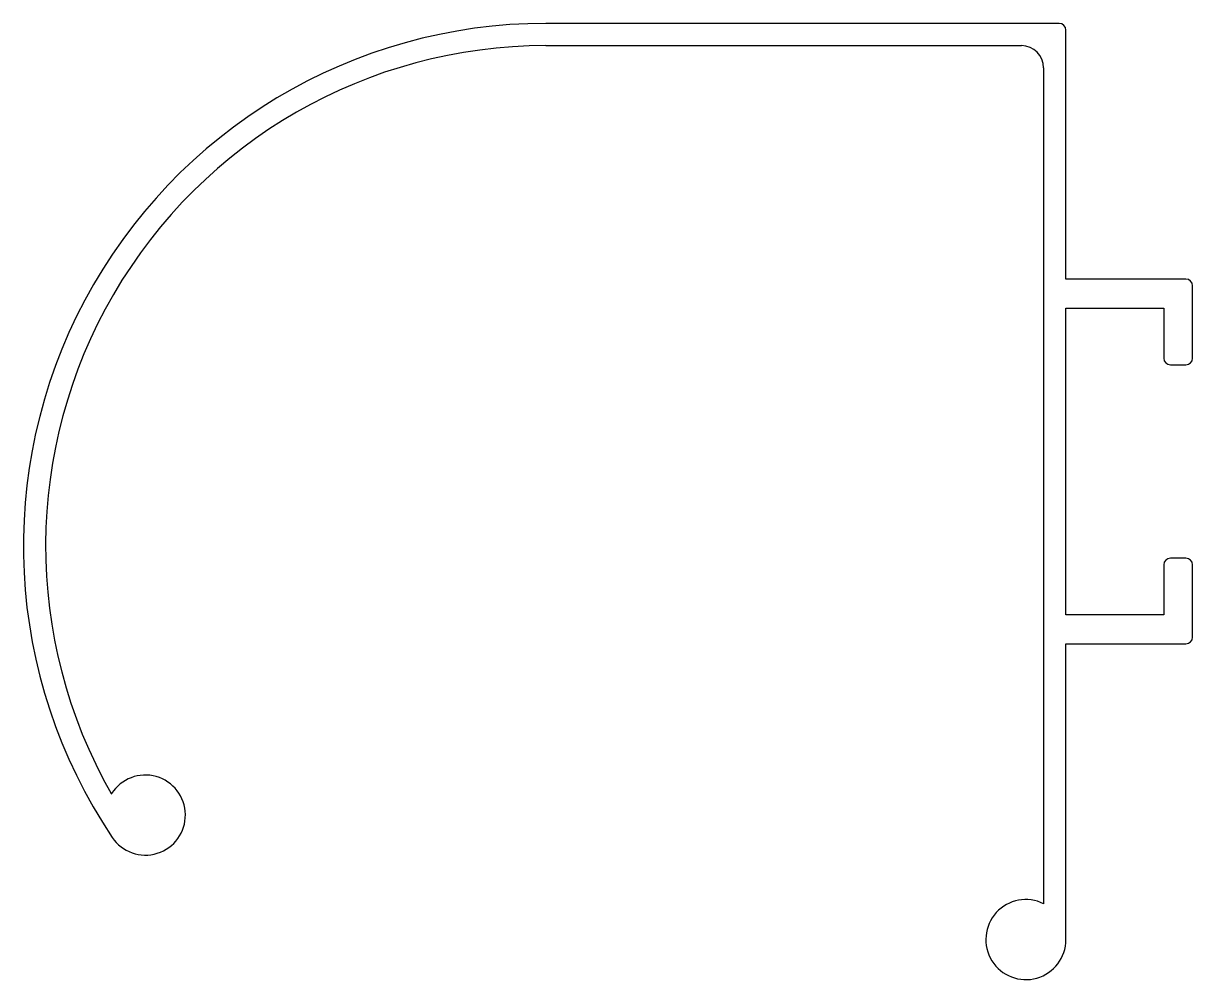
# Model space of a CAD drawing. Extents: x 1378.1 to 1430.7, y 1060.7 to 1103.7.
import ezdxf

# ---------------------------------------------------------------- set-up
doc = ezdxf.new("R2010")
doc.units = 0
doc.layers.get('0').update_dxf_attribs({"linetype": 'CONTINUOUS'})

msp = doc.modelspace()

# ---------------------------------------------------------------- linework, layer by layer
for p, q in [((1424.659, 1103.678), (1401.572, 1103.678)), ((1424.959, 1092.178), (1424.959, 1103.378)), ((1401.572, 1102.678), (1422.959, 1102.678)), ((1423.959, 1101.678), (1423.959, 1064.091)), ((1430.359, 1092.178), (1424.959, 1092.178)), ((1430.659, 1088.628), (1430.659, 1091.878)), ((1424.959, 1090.878), (1429.359, 1090.878)), ((1424.959, 1077.078), (1424.959, 1090.878)), ((1429.359, 1090.878), (1429.359, 1088.628)), ((1429.659, 1088.328), (1430.359, 1088.328)), ((1430.359, 1079.628), (1429.659, 1079.628)), ((1429.359, 1079.328), (1429.359, 1077.078)), ((1430.659, 1076.078), (1430.659, 1079.328)), ((1429.359, 1077.078), (1424.959, 1077.078)), ((1424.959, 1075.778), (1430.359, 1075.778)), ((1424.959, 1062.478), (1424.959, 1075.778))]:
    msp.add_line(p, q)
for centre, radius, start, end in [((1401.572, 1080.178), 23.5, 90, 213.8902), ((1424.659, 1103.378), 0.3, 0, 90), ((1401.572, 1080.178), 22.5, 90, 209.6657), ((1422.959, 1101.678), 1, 0, 90), ((1430.359, 1091.878), 0.3, 0, 90), ((1429.659, 1088.628), 0.3, 180, 270), ((1430.359, 1088.628), 0.3, 270, 0), ((1429.659, 1079.328), 0.3, 90, 180), ((1430.359, 1079.328), 0.3, 0, 90), ((1430.359, 1076.078), 0.3, 270, 0), ((1383.559, 1068.078), 1.8, 213.8902, 147.6376), ((1382.03, 1069.047), 0.01, 209.6657, 327.6376), ((1423.159, 1062.478), 1.8, 63.6122, 0)]:
    msp.add_arc(centre, radius, start, end)

doc.saveas('drawing.dxf')
